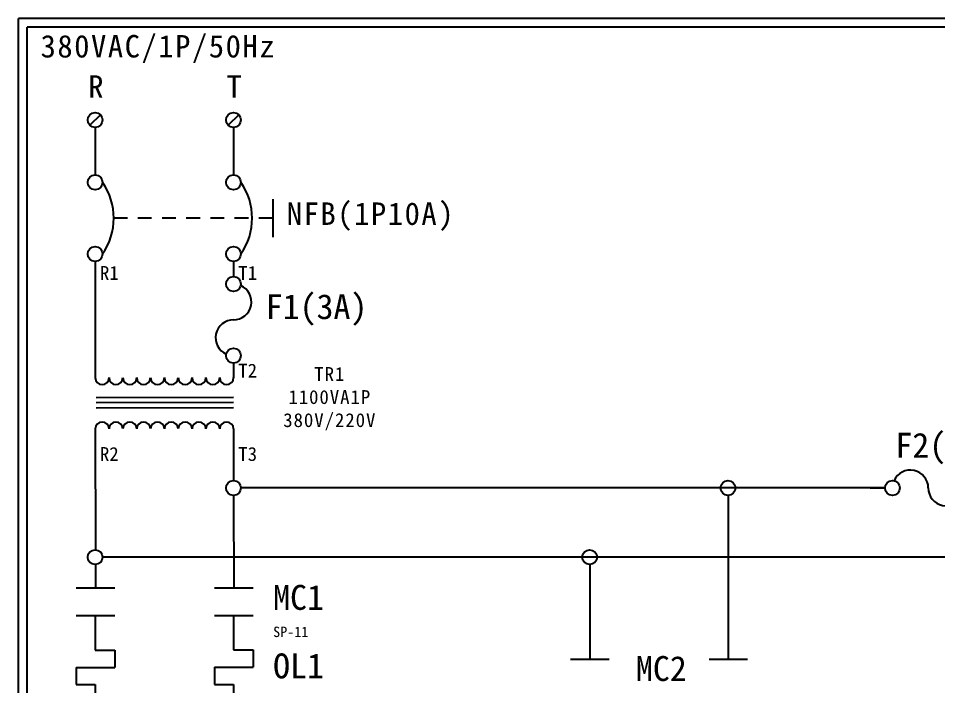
# Model space of a CAD drawing. Extents: x -24 to 263, y 255 to 459.
# Drawn here: x -23.6 to 109.3, y 363 to 459.4 of the extents above; entities that cross this region are included whole.
import ezdxf

# ---------------------------------------------------------------- set-up
doc = ezdxf.new("R2010")
doc.units = 0
doc.linetypes.add('HIDDEN9', pattern=[3.5, 2, -1.5])
doc.layers.get('0').update_dxf_attribs({"linetype": 'CONTINUOUS'})
doc.layers.add('圖框層', color=7, linetype='CONTINUOUS')
doc.layers.add('標尺寸層', color=3, linetype='CONTINUOUS')
doc.styles.add('STSL', font='KAIU.TTF')
doc.styles.add('標楷體', font='KAIU.TTF')

# ---------------------------------------------------------------- blocks, each defined once
blk = doc.blocks.new('FUSE')
at = {"color": 7}
for p, q in [((0, 0), (2.14, 0)), ((14.64, 0), (16.78, 0))]:
    blk.add_line(p, q, dxfattribs=at)
for centre in [(3.21, 0), (13.56, 0)]:
    blk.add_circle(centre, 1.07)
for centre, start, end in [((5.8, 0), 0, 156.116), ((10.98, 0), 180, 336.116)]:
    blk.add_arc(centre, 2.59, start, end, dxfattribs=at)

msp = doc.modelspace()

# ---------------------------------------------------------------- linework, layer by layer
for p, q in [((-11.73, 445.52), (-13.24, 444.01)), ((8.27, 445.52), (6.76, 444.01)), ((-12.49, 424.28), (-12.48, 407.54)), ((7.52, 407.54), (7.52, 407.54)), ((-12.47, 400.24), (-12.46, 382.67)), ((7.53, 400.13), (7.53, 392.67)), ((101.7, 391.6), (8.58, 391.6)), ((7.53, 390.53), (7.55, 377.15)), ((79.01, 390.53), (79.03, 366.88)), ((122.41, 381.6), (-11.42, 381.6)), ((-12.46, 380.53), (-12.44, 377.15)), ((59.02, 380.53), (59.03, 366.88)), ((7.5, 373.18), (7.5, 368.19))]:
    msp.add_line(p, q)
at = {"color": 7, "linetype": 'HIDDEN9'}
msp.add_line((13.18, 430.59), (-9.79, 430.59), dxfattribs=at)
for centre in [(-12.49, 444.77), (7.51, 444.77), (-12.49, 435.76), (7.51, 435.76), (-12.49, 425.41), (7.51, 425.41), (7.51, 391.6), (78.99, 391.6), (-12.49, 381.6), (58.99, 381.6)]:
    msp.add_circle(centre, 1.07)
at = {"color": 7}
for centre in [(-18.84, 430.59), (1.16, 430.59)]:
    msp.add_arc(centre, 9.05, 325.1286, 34.8714, dxfattribs=at)
at = {"layer": '圖框層', "color": 7}
for p, q in [((263.42, 459.45), (-23.58, 459.45)), ((-23.58, 255.48), (-23.58, 459.45)), ((262.17, 458.2), (-22.33, 458.2)), ((-22.33, 256.73), (-22.33, 458.2))]:
    msp.add_line(p, q, dxfattribs=at)
at = {"layer": '標尺寸層', "color": 7}
for p, q in [((-12.49, 443.7), (-12.49, 436.84)), ((7.51, 443.7), (7.51, 436.84)), ((13.18, 433.32), (13.18, 427.86)), ((-12.49, 424.34), (-12.49, 424.28)), ((7.51, 424.34), (7.51, 424.28)), ((7.52, 404.66), (-12.36, 404.64)), ((7.52, 403.93), (-12.36, 403.92)), ((7.52, 403.16), (-12.36, 403.15)), ((-15.23, 377.15), (-9.66, 377.15)), ((4.77, 377.15), (10.34, 377.15)), ((-15.23, 373.18), (-9.66, 373.18)), ((-12.5, 373.18), (-12.5, 368.18)), ((4.77, 373.18), (10.34, 373.18)), ((-12.5, 368.18), (-9.66, 368.18)), ((-9.66, 368.18), (-9.66, 365.68)), ((7.5, 368.19), (10.34, 368.19)), ((10.34, 368.19), (10.34, 365.69)), ((56.25, 366.88), (61.81, 366.88)), ((76.25, 366.88), (81.81, 366.88)), ((-15.23, 365.68), (-9.66, 365.68)), ((-15.23, 365.68), (-15.23, 363.18)), ((4.77, 365.69), (10.34, 365.69)), ((4.77, 365.69), (4.77, 363.19)), ((-15.23, 363.18), (-12.5, 363.18)), ((-12.5, 363.18), (-12.5, 347.9)), ((4.77, 363.19), (7.5, 363.19)), ((7.5, 363.19), (7.5, 361.77))]:
    msp.add_line(p, q, dxfattribs=at)
for centre, start, end in [((-11.48, 407.54), 180, 0), ((-9.48, 407.54), 180, 0), ((-7.48, 407.54), 180, 0), ((-5.48, 407.54), 180, 0), ((-3.48, 407.54), 180, 0), ((-1.48, 407.54), 180, 0), ((0.52, 407.54), 180, 0), ((2.52, 407.54), 180, 0), ((4.52, 407.54), 180, 0), ((6.52, 407.54), 180, 0), ((-11.48, 400.13), 0, 180), ((-9.48, 400.13), 0, 180), ((-7.48, 400.13), 0, 180), ((-5.48, 400.13), 0, 180), ((-3.48, 400.13), 0, 180), ((-1.48, 400.13), 0, 180), ((0.52, 400.13), 0, 180), ((2.52, 400.13), 0, 180), ((4.52, 400.13), 0, 180), ((6.52, 400.13), 0.16, 179.8402)]:
    msp.add_arc(centre, 1, start, end, dxfattribs=at)

# ---------------------------------------------------------------- block references
at = {"color": 7, "rotation": 270}
msp.add_blockref('FUSE', (7.51, 424.28), dxfattribs=at)
at = {"color": 7}
msp.add_blockref('FUSE', (99.56, 391.6), dxfattribs=at)

# ---------------------------------------------------------------- texts
at = {"color": 0, "style": '標楷體'}
for s, insert, char_height, width, attachment_point in [('\\pt6.5;{\\T1.1;380VAC/1P/50Hz}', (-20.38, 457.05), 3.25, 35.213, 1), ('\\pt6.5;{\\T1.1;R}', (-13.49, 451.23), 3.25, 2, 1), ('\\pt6.5;{\\T1.1;T}', (6.51, 451.23), 3.25, 2, 1), ('\\pt6.5;{\\T1.1;NFB(1P10A)}', (27.38, 432.86), 3.25, 24.6072, 2), ('\\pt6.5;{\\T1.1;TR1\\P1100VA1P\\P380V/220V}', (21.43, 409.07), 2, 17.6312, 2)]:
    msp.add_mtext(s, dxfattribs=dict(at, insert=insert, char_height=char_height, width=width, attachment_point=attachment_point))
at = {"layer": '圖框層', "color": 4, "style": 'STSL'}
for s, height, p in [('R1', 2, (-11.8, 421.67)), ('T1', 2, (8.2, 421.67)), ('F1(3A)', 3.6, (12.17, 416)), ('T2', 2, (8.2, 407.56)), ('F2(5A)', 3.6, (103.19, 395.97)), ('R2', 2, (-11.8, 395.51)), ('T3', 2, (8.2, 395.51)), ('MC1', 3.6, (13.24, 373.99)), ('SP-11', 1.5, (13.24, 370.06)), ('OL1', 3.6, (13.24, 364.09)), ('MC2', 3.6, (65.69, 363.71))]:
    msp.add_text(s, height=height, dxfattribs=at).set_placement(p)

doc.saveas('drawing.dxf')
